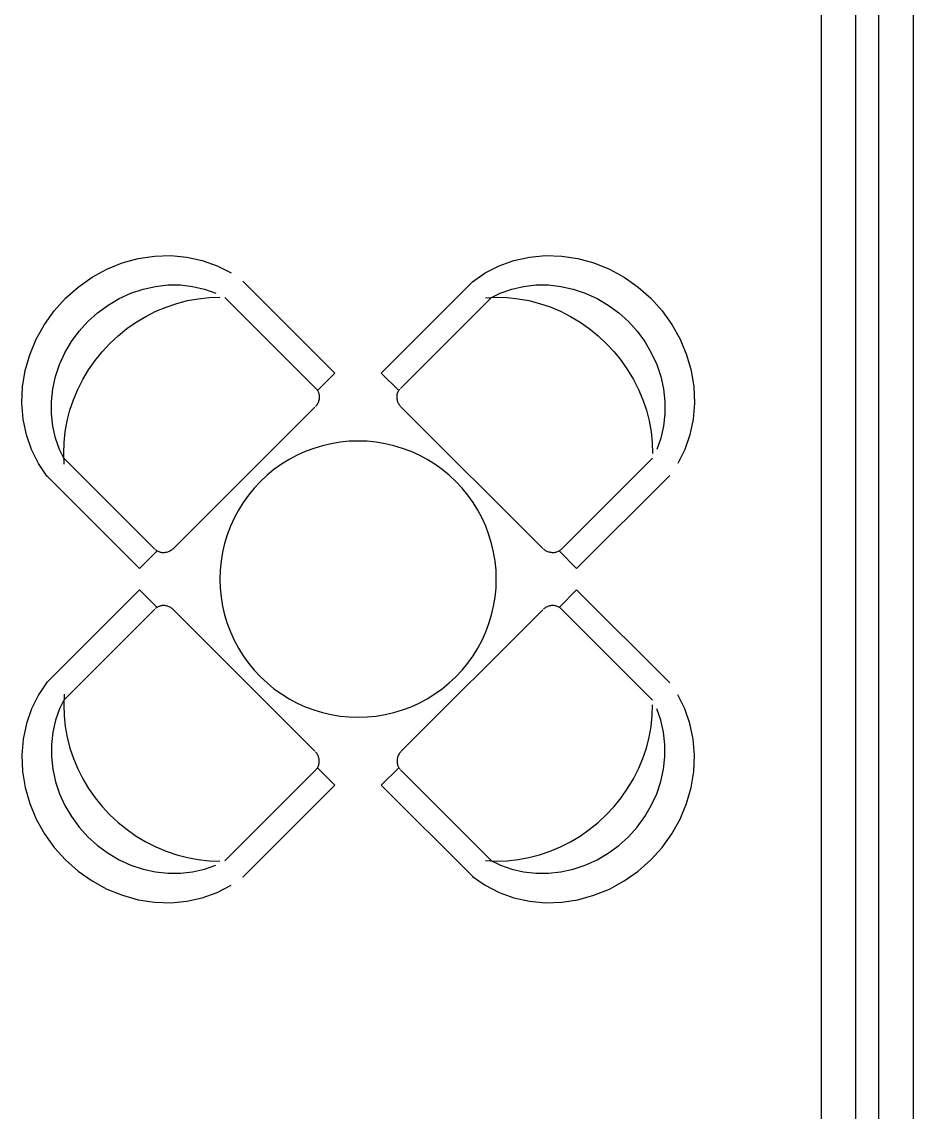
# Model space of a CAD drawing. Extents: x -81148 to 10972, y -53931 to 52487.
# Drawn here: x -43643 to -41708, y -3640 to -1271 of the extents above; entities that cross this region are included whole.
import ezdxf

# ---------------------------------------------------------------- set-up
doc = ezdxf.new("R2010")
doc.units = 0
doc.layers.get('0').update_dxf_attribs({"linetype": 'CONTINUOUS'})

msp = doc.modelspace()

# ---------------------------------------------------------------- linework, layer by layer
for p, q in [((-41907.9, 613.6), (-41907.9, -7551.4)), ((-41832.9, 613.6), (-41832.9, -7551.4)), ((-41782.9, 613.6), (-41782.9, -7551.4)), ((-41707.9, 613.6), (-41707.9, -7551.4)), ((-41707.9, 613.6), (-41707.9, -7551.4)), ((-43458.5, -1808.9), (-43424.9, -1795.3)), ((-43424.9, -1795.3), (-43390.2, -1785.7)), ((-43390.2, -1785.7), (-43355, -1780.3)), ((-43355, -1780.3), (-43319.7, -1779.2)), ((-43319.7, -1779.2), (-43285, -1782.4)), ((-43285, -1782.4), (-43251.2, -1789.8)), ((-43251.2, -1789.8), (-43219, -1801.4)), ((-42606.9, -1801.4), (-42574.7, -1789.8)), ((-42574.7, -1789.8), (-42540.9, -1782.4)), ((-42540.9, -1782.4), (-42506.2, -1779.2)), ((-42506.2, -1779.2), (-42470.9, -1780.3)), ((-42470.9, -1780.3), (-42435.7, -1785.7)), ((-42435.7, -1785.7), (-42401, -1795.3)), ((-42401, -1795.3), (-42367.4, -1808.9)), ((-43490.5, -1826.4), (-43458.5, -1808.9)), ((-43219, -1801.4), (-43188.8, -1816.9)), ((-42664.9, -1836.2), (-42637.1, -1816.9)), ((-42637.1, -1816.9), (-42606.9, -1801.4)), ((-42367.4, -1808.9), (-42335.3, -1826.4)), ((-43520.6, -1847.5), (-43490.5, -1826.4)), ((-43379.9, -1852), (-43353, -1846)), ((-43353, -1846), (-43325.9, -1843.1)), ((-43325.9, -1843.1), (-43298.9, -1843)), ((-43298.9, -1843), (-43272.3, -1846)), ((-43272.3, -1846), (-43246.4, -1852)), ((-42963.2, -2034.5), (-43163, -1834.6)), ((-42862.7, -2034.5), (-42662.9, -1834.6)), ((-42579.5, -1852), (-42553.6, -1846)), ((-42553.6, -1846), (-42527, -1843)), ((-42527, -1843), (-42500, -1843)), ((-42500, -1843), (-42472.9, -1846)), ((-42472.9, -1846), (-42446, -1852)), ((-42335.3, -1826.4), (-42305.3, -1847.5)), ((-43548.1, -1871.9), (-43520.6, -1847.5)), ((-43431.6, -1872.4), (-43406.2, -1860.8)), ((-43406.2, -1860.8), (-43379.9, -1852)), ((-43260.1, -1872.9), (-43236.5, -1870.4)), ((-43246.4, -1852), (-43221.6, -1860.8)), ((-43236.5, -1870.4), (-43212.9, -1869.7)), ((-43004.9, -2067.6), (-43202.6, -1870)), ((-42821, -2067.6), (-42623.3, -1869.9)), ((-42636.3, -1870.8), (-42612.9, -1869.7)), ((-42627.7, -1872.4), (-42604.3, -1860.8)), ((-42612.9, -1869.7), (-42589.4, -1870.4)), ((-42604.3, -1860.8), (-42579.5, -1852)), ((-42589.4, -1870.4), (-42565.8, -1872.9)), ((-42446, -1852), (-42419.7, -1860.8)), ((-42419.7, -1860.8), (-42394.2, -1872.4)), ((-42305.3, -1847.5), (-42277.8, -1871.9)), ((-43572.8, -1899.3), (-43548.1, -1871.9)), ((-43478.6, -1903.4), (-43455.9, -1886.7)), ((-43455.9, -1886.7), (-43431.6, -1872.4)), ((-43352, -1900.3), (-43329.6, -1890.9)), ((-43329.6, -1890.9), (-43306.8, -1883.1)), ((-43306.8, -1883.1), (-43283.5, -1877.1)), ((-43283.5, -1877.1), (-43260.1, -1872.9)), ((-42565.8, -1872.9), (-42542.4, -1877.1)), ((-42542.4, -1877.1), (-42519.1, -1883.1)), ((-42519.1, -1883.1), (-42496.3, -1890.8)), ((-42496.3, -1890.8), (-42473.9, -1900.2)), ((-42394.2, -1872.4), (-42370, -1886.7)), ((-42370, -1886.7), (-42347.3, -1903.4)), ((-42277.8, -1871.9), (-42253.1, -1899.2)), ((-43594.1, -1929.1), (-43572.8, -1899.3)), ((-43499.6, -1922.3), (-43478.6, -1903.4)), ((-43394.7, -1923.8), (-43373.7, -1911.3)), ((-43373.7, -1911.3), (-43352, -1900.3)), ((-42473.9, -1900.2), (-42452.2, -1911.3)), ((-42452.2, -1911.3), (-42431.2, -1923.8)), ((-42347.3, -1903.4), (-42326.3, -1922.3)), ((-42253.1, -1899.2), (-42231.7, -1929.1)), ((-43612, -1961), (-43594.1, -1929.1)), ((-43518.5, -1943.3), (-43499.6, -1922.3)), ((-43433.8, -1953.3), (-43414.8, -1937.9)), ((-43414.8, -1937.9), (-43394.7, -1923.8)), ((-42431.2, -1923.8), (-42411.1, -1937.9)), ((-42411.1, -1937.9), (-42392, -1953.3)), ((-42326.3, -1922.3), (-42307.3, -1943.3)), ((-42231.7, -1929.1), (-42213.9, -1961)), ((-43625.9, -1994.5), (-43612, -1961)), ((-43535.2, -1966.1), (-43518.5, -1943.3)), ((-43451.8, -1970.1), (-43433.8, -1953.3)), ((-42392, -1953.3), (-42374.1, -1970.1)), ((-42307.3, -1943.3), (-42290.6, -1966)), ((-42213.9, -1961), (-42199.9, -1994.5)), ((-43549.5, -1990.3), (-43535.2, -1966.1)), ((-43484, -2007.2), (-43468.6, -1988.1)), ((-43468.6, -1988.1), (-43451.8, -1970.1)), ((-42374.1, -1970.1), (-42357.3, -1988.1)), ((-42357.3, -1988.1), (-42341.9, -2007.2)), ((-42290.6, -1966), (-42276.4, -1990.3)), ((-43635.9, -2029.1), (-43625.9, -1994.5)), ((-43561.1, -2015.7), (-43549.5, -1990.3)), ((-43498.1, -2027.2), (-43484, -2007.2)), ((-42341.9, -2007.2), (-42327.8, -2027.2)), ((-42276.4, -1990.3), (-42264.8, -2015.7)), ((-42199.9, -1994.5), (-42190, -2029.1)), ((-43641.6, -2064.3), (-43635.9, -2029.1)), ((-43569.9, -2042), (-43561.1, -2015.7)), ((-43510.6, -2048.2), (-43498.1, -2027.2)), ((-43001, -2072.3), (-42963.2, -2034.5)), ((-42824.9, -2072.3), (-42862.7, -2034.5)), ((-42327.8, -2027.2), (-42315.2, -2048.2)), ((-42264.8, -2015.7), (-42256, -2042)), ((-42190, -2029.1), (-42184.3, -2064.3)), ((-43575.9, -2068.9), (-43569.9, -2042)), ((-43521.7, -2069.9), (-43510.6, -2048.2)), ((-42315.2, -2048.2), (-42304.2, -2069.9)), ((-42256, -2042), (-42250, -2068.9)), ((-43643.1, -2099.6), (-43641.6, -2064.3)), ((-43578.9, -2096), (-43575.9, -2068.9)), ((-43531.1, -2092.3), (-43521.7, -2069.9)), ((-43004.9, -2067.6), (-43003.7, -2068.9)), ((-43003.7, -2068.9), (-43002.5, -2070.4)), ((-43002.5, -2070.4), (-43001.5, -2071.8)), ((-43001.5, -2071.8), (-43000.6, -2073.4)), ((-43000.6, -2073.4), (-42999.8, -2075)), ((-42999.8, -2075), (-42999.1, -2076.7)), ((-42999.1, -2076.7), (-42998.5, -2078.4)), ((-42998.5, -2078.4), (-42998, -2080.2)), ((-42998, -2080.2), (-42997.7, -2082)), ((-42997.7, -2082), (-42997.4, -2083.9)), ((-42997.4, -2083.9), (-42997.3, -2085.7)), ((-42828.5, -2085.7), (-42828.4, -2083.9)), ((-42828.4, -2083.9), (-42828.2, -2082)), ((-42828.2, -2082), (-42827.9, -2080.2)), ((-42827.9, -2080.2), (-42827.4, -2078.4)), ((-42827.4, -2078.4), (-42826.8, -2076.7)), ((-42826.8, -2076.7), (-42826.1, -2075)), ((-42826.1, -2075), (-42825.3, -2073.4)), ((-42825.3, -2073.4), (-42824.4, -2071.8)), ((-42824.4, -2071.8), (-42823.3, -2070.3)), ((-42823.3, -2070.3), (-42822.2, -2068.9)), ((-42304.2, -2069.9), (-42294.8, -2092.3)), ((-42250, -2068.9), (-42247, -2096)), ((-42184.3, -2064.3), (-42182.8, -2099.6)), ((-43640.2, -2134.4), (-43643.1, -2099.6)), ((-43578.9, -2123.1), (-43578.9, -2096)), ((-43538.8, -2115.2), (-43531.1, -2092.3)), ((-43004.1, -2105.4), (-43005.3, -2106.9)), ((-43002.9, -2103.8), (-43004.1, -2105.4)), ((-43001.8, -2102.1), (-43002.9, -2103.8)), ((-43000.9, -2100.4), (-43001.8, -2102.1)), ((-43000, -2098.7), (-43000.9, -2100.4)), ((-42999.3, -2096.9), (-43000, -2098.7)), ((-42998.7, -2095.1), (-42999.3, -2096.9)), ((-42998.2, -2093.2), (-42998.7, -2095.1)), ((-42997.8, -2091.4), (-42998.2, -2093.2)), ((-42997.5, -2089.5), (-42997.8, -2091.4)), ((-42997.4, -2087.6), (-42997.5, -2089.5)), ((-42997.3, -2085.7), (-42997.4, -2087.6)), ((-42828.5, -2087.6), (-42828.5, -2085.7)), ((-42828.4, -2089.5), (-42828.5, -2087.6)), ((-42828.1, -2091.4), (-42828.4, -2089.5)), ((-42827.7, -2093.2), (-42828.1, -2091.4)), ((-42827.2, -2095.1), (-42827.7, -2093.2)), ((-42826.6, -2096.9), (-42827.2, -2095.1)), ((-42825.8, -2098.7), (-42826.6, -2096.9)), ((-42825, -2100.4), (-42825.8, -2098.7)), ((-42824, -2102.1), (-42825, -2100.4)), ((-42823, -2103.8), (-42824, -2102.1)), ((-42821.8, -2105.4), (-42823, -2103.8)), ((-42820.6, -2106.9), (-42821.8, -2105.4)), ((-42819.2, -2108.3), (-42820.6, -2106.9)), ((-42294.8, -2092.3), (-42287.1, -2115.1)), ((-42247, -2096), (-42247, -2123)), ((-42182.8, -2099.6), (-42185.6, -2134.4)), ((-43575.9, -2149.7), (-43578.9, -2123.1)), ((-43544.8, -2138.4), (-43538.8, -2115.2)), ((-43313.6, -2415.2), (-43006.7, -2108.3)), ((-42512.3, -2415.2), (-42819.2, -2108.3)), ((-42287.1, -2115.1), (-42281.1, -2138.4)), ((-42247, -2123), (-42250, -2149.6)), ((-43633.1, -2168.2), (-43640.2, -2134.4)), ((-43569.9, -2175.5), (-43575.9, -2149.7)), ((-43549.1, -2161.9), (-43544.8, -2138.4)), ((-42281.1, -2138.4), (-42276.8, -2161.9)), ((-42250, -2149.6), (-42255.9, -2175.5)), ((-42185.6, -2134.4), (-42192.7, -2168.2)), ((-43621.9, -2200.6), (-43633.1, -2168.2)), ((-43561.1, -2200.3), (-43569.9, -2175.5)), ((-43551.5, -2185.4), (-43549.1, -2161.9)), ((-42276.8, -2161.9), (-42274.3, -2185.4)), ((-42255.9, -2175.5), (-42264.8, -2200.3)), ((-42192.7, -2168.2), (-42204, -2200.6)), ((-43606.7, -2231), (-43621.9, -2200.6)), ((-43549.5, -2223.7), (-43561.1, -2200.3)), ((-43552.2, -2209), (-43551.5, -2185.4)), ((-43009.4, -2197.9), (-43027.7, -2204.8)), ((-42990.6, -2192.2), (-43009.4, -2197.9)), ((-42971.5, -2187.8), (-42990.6, -2192.2)), ((-42952.1, -2184.6), (-42971.5, -2187.8)), ((-42932.6, -2182.6), (-42952.1, -2184.6)), ((-42912.9, -2182), (-42932.6, -2182.6)), ((-42893.3, -2182.6), (-42912.9, -2182)), ((-42873.8, -2184.6), (-42893.3, -2182.6)), ((-42854.4, -2187.8), (-42873.8, -2184.6)), ((-42835.3, -2192.2), (-42854.4, -2187.8)), ((-42816.5, -2197.9), (-42835.3, -2192.2)), ((-42798.1, -2204.8), (-42816.5, -2197.9)), ((-42274.3, -2185.4), (-42273.6, -2209)), ((-42204, -2200.6), (-42219.2, -2231)), ((-43551.1, -2232.3), (-43552.2, -2209)), ((-43354.3, -2417), (-43552, -2219.3)), ((-43062.9, -2222.2), (-43079.6, -2232.5)), ((-43045.6, -2212.9), (-43062.9, -2222.2)), ((-43027.7, -2204.8), (-43045.6, -2212.9)), ((-42780.2, -2212.9), (-42798.1, -2204.8)), ((-42762.9, -2222.2), (-42780.2, -2212.9)), ((-42746.3, -2232.5), (-42762.9, -2222.2)), ((-42471.6, -2417), (-42273.9, -2219.3)), ((-43587.7, -2259), (-43606.7, -2231)), ((-43095.6, -2244), (-43110.7, -2256.4)), ((-43079.6, -2232.5), (-43095.6, -2244)), ((-42730.3, -2244), (-42746.3, -2232.5)), ((-42715.1, -2256.4), (-42730.3, -2244)), ((-43387.4, -2458.7), (-43589.4, -2256.8)), ((-43125.1, -2269.9), (-43138.5, -2284.2)), ((-43110.7, -2256.4), (-43125.1, -2269.9)), ((-42700.8, -2269.9), (-42715.1, -2256.4)), ((-42687.4, -2284.2), (-42700.8, -2269.9)), ((-42438.5, -2458.7), (-42236.5, -2256.8)), ((-43138.5, -2284.2), (-43150.9, -2299.4)), ((-42674.9, -2299.4), (-42687.4, -2284.2)), ((-43162.4, -2315.3), (-43172.7, -2332)), ((-43150.9, -2299.4), (-43162.4, -2315.3)), ((-42663.5, -2315.3), (-42674.9, -2299.4)), ((-42653.1, -2332), (-42663.5, -2315.3)), ((-43172.7, -2332), (-43182, -2349.3)), ((-42643.9, -2349.3), (-42653.1, -2332)), ((-43190.1, -2367.2), (-43197, -2385.6)), ((-43182, -2349.3), (-43190.1, -2367.2)), ((-42635.8, -2367.2), (-42643.9, -2349.3)), ((-42628.9, -2385.6), (-42635.8, -2367.2)), ((-43197, -2385.6), (-43202.7, -2404.3)), ((-42623.2, -2404.3), (-42628.9, -2385.6)), ((-43313.6, -2415.2), (-43315, -2416.6)), ((-43202.7, -2404.3), (-43207.2, -2423.5)), ((-42618.7, -2423.5), (-42623.2, -2404.3)), ((-43387.4, -2458.7), (-43350, -2421.3)), ((-43351.6, -2419.4), (-43353, -2418.2)), ((-43350.1, -2420.4), (-43351.6, -2419.4)), ((-43348.5, -2421.3), (-43350.1, -2420.4)), ((-43346.9, -2422.1), (-43348.5, -2421.3)), ((-43345.2, -2422.8), (-43346.9, -2422.1)), ((-43343.5, -2423.4), (-43345.2, -2422.8)), ((-43341.7, -2423.9), (-43343.5, -2423.4)), ((-43339.9, -2424.2), (-43341.7, -2423.9)), ((-43338.1, -2424.5), (-43339.9, -2424.2)), ((-43336.2, -2424.6), (-43338.1, -2424.5)), ((-43334.3, -2424.5), (-43336.2, -2424.6)), ((-43332.4, -2424.4), (-43334.3, -2424.5)), ((-43330.5, -2424.1), (-43332.4, -2424.4)), ((-43328.7, -2423.8), (-43330.5, -2424.1)), ((-43326.8, -2423.2), (-43328.7, -2423.8)), ((-43325, -2422.6), (-43326.8, -2423.2)), ((-43323.2, -2421.9), (-43325, -2422.6)), ((-43321.5, -2421), (-43323.2, -2421.9)), ((-43319.8, -2420.1), (-43321.5, -2421)), ((-43318.1, -2419), (-43319.8, -2420.1)), ((-43316.6, -2417.8), (-43318.1, -2419)), ((-43315, -2416.6), (-43316.6, -2417.8)), ((-43207.2, -2423.5), (-43210.4, -2442.8)), ((-42615.5, -2442.8), (-42618.7, -2423.5)), ((-42509.3, -2417.8), (-42510.8, -2416.6)), ((-42507.7, -2419), (-42509.3, -2417.8)), ((-42506.1, -2420.1), (-42507.7, -2419)), ((-42504.4, -2421), (-42506.1, -2420.1)), ((-42502.7, -2421.9), (-42504.4, -2421)), ((-42500.9, -2422.6), (-42502.7, -2421.9)), ((-42499, -2423.2), (-42500.9, -2422.6)), ((-42497.2, -2423.7), (-42499, -2423.2)), ((-42495.3, -2424.1), (-42497.2, -2423.7)), ((-42493.4, -2424.4), (-42495.3, -2424.1)), ((-42491.6, -2424.5), (-42493.4, -2424.4)), ((-42489.7, -2424.6), (-42491.6, -2424.5)), ((-42487.8, -2424.5), (-42489.7, -2424.6)), ((-42486, -2424.2), (-42487.8, -2424.5)), ((-42484.2, -2423.9), (-42486, -2424.2)), ((-42482.4, -2423.4), (-42484.2, -2423.9)), ((-42480.6, -2422.8), (-42482.4, -2423.4)), ((-42479, -2422.1), (-42480.6, -2422.8)), ((-42477.3, -2421.3), (-42479, -2422.1)), ((-42475.8, -2420.4), (-42477.3, -2421.3)), ((-42438.5, -2458.7), (-42475.9, -2421.3)), ((-42474.3, -2419.4), (-42475.8, -2420.4)), ((-42472.9, -2418.2), (-42474.3, -2419.4)), ((-42471.6, -2417), (-42472.9, -2418.2)), ((-43212.3, -2462.4), (-43212.9, -2482)), ((-43210.4, -2442.8), (-43212.3, -2462.4)), ((-42613.6, -2462.4), (-42615.5, -2442.8)), ((-42612.9, -2482), (-42613.6, -2462.4)), ((-43212.9, -2482), (-43212.3, -2501.6)), ((-42613.6, -2501.6), (-42612.9, -2482)), ((-43387.4, -2505.2), (-43589.4, -2707.2)), ((-43387.4, -2505.2), (-43350, -2542.7)), ((-43212.3, -2501.6), (-43210.4, -2521.1)), ((-42615.5, -2521.1), (-42613.6, -2501.6)), ((-42438.5, -2505.2), (-42475.9, -2542.7)), ((-42438.5, -2505.2), (-42236.5, -2707.2)), ((-43210.4, -2521.1), (-43207.2, -2540.5)), ((-42618.7, -2540.5), (-42615.5, -2521.1)), ((-43354.3, -2547), (-43551.9, -2744.7)), ((-43351.6, -2544.6), (-43353, -2545.8)), ((-43350.1, -2543.6), (-43351.6, -2544.6)), ((-43348.5, -2542.7), (-43350.1, -2543.6)), ((-43346.9, -2541.9), (-43348.5, -2542.7)), ((-43345.2, -2541.2), (-43346.9, -2541.9)), ((-43343.5, -2540.6), (-43345.2, -2541.2)), ((-43341.7, -2540.1), (-43343.5, -2540.6)), ((-43339.9, -2539.7), (-43341.7, -2540.1)), ((-43338.1, -2539.5), (-43339.9, -2539.7)), ((-43336.2, -2539.4), (-43338.1, -2539.5)), ((-43334.3, -2539.4), (-43336.2, -2539.4)), ((-43332.4, -2539.6), (-43334.3, -2539.4)), ((-43330.5, -2539.9), (-43332.4, -2539.6)), ((-43328.7, -2540.2), (-43330.5, -2539.9)), ((-43326.8, -2540.7), (-43328.7, -2540.2)), ((-43325, -2541.4), (-43326.8, -2540.7)), ((-43323.2, -2542.1), (-43325, -2541.4)), ((-43321.5, -2543), (-43323.2, -2542.1)), ((-43319.8, -2543.9), (-43321.5, -2543)), ((-43318.1, -2545), (-43319.8, -2543.9)), ((-43316.5, -2546.1), (-43318.1, -2545)), ((-43315, -2547.4), (-43316.5, -2546.1)), ((-43313.6, -2548.7), (-43315, -2547.4)), ((-43313.6, -2548.7), (-43006.7, -2855.7)), ((-43207.2, -2540.5), (-43202.7, -2559.6)), ((-42512.3, -2548.7), (-42819.2, -2855.7)), ((-42623.2, -2559.6), (-42618.7, -2540.5)), ((-42509.3, -2546.1), (-42510.8, -2547.4)), ((-42507.7, -2545), (-42509.3, -2546.1)), ((-42506.1, -2543.9), (-42507.7, -2545)), ((-42504.4, -2543), (-42506.1, -2543.9)), ((-42502.7, -2542.1), (-42504.4, -2543)), ((-42500.9, -2541.4), (-42502.7, -2542.1)), ((-42499, -2540.7), (-42500.9, -2541.4)), ((-42497.2, -2540.2), (-42499, -2540.7)), ((-42495.3, -2539.8), (-42497.2, -2540.2)), ((-42493.4, -2539.6), (-42495.3, -2539.8)), ((-42491.6, -2539.4), (-42493.4, -2539.6)), ((-42489.7, -2539.4), (-42491.6, -2539.4)), ((-42487.8, -2539.5), (-42489.7, -2539.4)), ((-42486, -2539.7), (-42487.8, -2539.5)), ((-42484.2, -2540.1), (-42486, -2539.7)), ((-42482.4, -2540.6), (-42484.2, -2540.1)), ((-42480.6, -2541.1), (-42482.4, -2540.6)), ((-42479, -2541.8), (-42480.6, -2541.1)), ((-42477.3, -2542.7), (-42479, -2541.8)), ((-42475.8, -2543.6), (-42477.3, -2542.7)), ((-42474.3, -2544.6), (-42475.8, -2543.6)), ((-42472.9, -2545.7), (-42474.3, -2544.6)), ((-42471.6, -2547), (-42472.9, -2545.7)), ((-42471.6, -2547), (-42273.9, -2744.6)), ((-43202.7, -2559.6), (-43197, -2578.4)), ((-43197, -2578.4), (-43190.1, -2596.8)), ((-42635.8, -2596.8), (-42628.9, -2578.4)), ((-42628.9, -2578.4), (-42623.2, -2559.6)), ((-43190.1, -2596.8), (-43182, -2614.7)), ((-42643.9, -2614.7), (-42635.8, -2596.8)), ((-43182, -2614.7), (-43172.7, -2632)), ((-42653.1, -2632), (-42643.9, -2614.7)), ((-43172.7, -2632), (-43162.4, -2648.7)), ((-43162.4, -2648.7), (-43150.9, -2664.6)), ((-42674.9, -2664.6), (-42663.5, -2648.7)), ((-42663.5, -2648.7), (-42653.1, -2632)), ((-43150.9, -2664.6), (-43138.5, -2679.8)), ((-42687.4, -2679.8), (-42674.9, -2664.6)), ((-43138.5, -2679.8), (-43125.1, -2694.1)), ((-43125.1, -2694.1), (-43110.7, -2707.5)), ((-42715.1, -2707.5), (-42700.8, -2694.1)), ((-42700.8, -2694.1), (-42687.4, -2679.8)), ((-43587.7, -2705), (-43606.7, -2733)), ((-43110.7, -2707.5), (-43095.6, -2720)), ((-43095.6, -2720), (-43079.6, -2731.4)), ((-42746.3, -2731.4), (-42730.3, -2720)), ((-42730.3, -2720), (-42715.1, -2707.5)), ((-43606.7, -2733), (-43621.9, -2763.4)), ((-43549.5, -2740.3), (-43561.1, -2763.7)), ((-43551.1, -2731.6), (-43552.2, -2755)), ((-43079.6, -2731.4), (-43062.9, -2741.8)), ((-43062.9, -2741.8), (-43045.6, -2751.1)), ((-42780.2, -2751.1), (-42762.9, -2741.8)), ((-42762.9, -2741.8), (-42746.3, -2731.4)), ((-42204, -2763.4), (-42219.2, -2733)), ((-43621.9, -2763.4), (-43633.1, -2795.8)), ((-43561.1, -2763.7), (-43569.9, -2788.5)), ((-43552.2, -2755), (-43551.5, -2778.6)), ((-43045.6, -2751.1), (-43027.7, -2759.2)), ((-43027.7, -2759.2), (-43009.4, -2766.1)), ((-43009.4, -2766.1), (-42990.6, -2771.8)), ((-42835.3, -2771.8), (-42816.5, -2766.1)), ((-42816.5, -2766.1), (-42798.1, -2759.2)), ((-42798.1, -2759.2), (-42780.2, -2751.1)), ((-42274.3, -2778.5), (-42273.6, -2755)), ((-42255.9, -2788.5), (-42264.8, -2763.7)), ((-42192.7, -2795.7), (-42204, -2763.4)), ((-43569.9, -2788.5), (-43575.9, -2814.3)), ((-43551.5, -2778.6), (-43549, -2802.1)), ((-42990.6, -2771.8), (-42971.5, -2776.2)), ((-42971.5, -2776.2), (-42952.1, -2779.4)), ((-42952.1, -2779.4), (-42932.6, -2781.3)), ((-42932.6, -2781.3), (-42912.9, -2782)), ((-42912.9, -2782), (-42893.3, -2781.3)), ((-42893.3, -2781.3), (-42873.8, -2779.4)), ((-42873.8, -2779.4), (-42854.4, -2776.2)), ((-42854.4, -2776.2), (-42835.3, -2771.8)), ((-42276.8, -2802.1), (-42274.3, -2778.5)), ((-42250, -2814.3), (-42255.9, -2788.5)), ((-43633.1, -2795.8), (-43640.2, -2829.6)), ((-43575.9, -2814.3), (-43578.9, -2840.9)), ((-43549, -2802.1), (-43544.8, -2825.6)), ((-42281.1, -2825.6), (-42276.8, -2802.1)), ((-42247, -2840.9), (-42250, -2814.3)), ((-42185.6, -2829.6), (-42192.7, -2795.7)), ((-43640.2, -2829.6), (-43643.1, -2864.4)), ((-43578.9, -2840.9), (-43578.9, -2868)), ((-43544.8, -2825.6), (-43538.8, -2848.8)), ((-42287.1, -2848.8), (-42281.1, -2825.6)), ((-42247, -2867.9), (-42247, -2840.9)), ((-42182.8, -2864.4), (-42185.6, -2829.6)), ((-43643.1, -2864.4), (-43641.6, -2899.7)), ((-43538.8, -2848.8), (-43531.1, -2871.7)), ((-43004.1, -2858.6), (-43005.3, -2857.1)), ((-43002.9, -2860.2), (-43004.1, -2858.6)), ((-43001.8, -2861.8), (-43002.9, -2860.2)), ((-43000.9, -2863.5), (-43001.8, -2861.8)), ((-43000, -2865.3), (-43000.9, -2863.5)), ((-42999.3, -2867.1), (-43000, -2865.3)), ((-42825.8, -2865.3), (-42826.6, -2867.1)), ((-42825, -2863.5), (-42825.8, -2865.3)), ((-42824, -2861.8), (-42825, -2863.5)), ((-42823, -2860.2), (-42824, -2861.8)), ((-42821.8, -2858.6), (-42823, -2860.2)), ((-42820.5, -2857.1), (-42821.8, -2858.6)), ((-42819.2, -2855.7), (-42820.5, -2857.1)), ((-42294.8, -2871.7), (-42287.1, -2848.8)), ((-42184.2, -2899.7), (-42182.8, -2864.4)), ((-43578.9, -2868), (-43575.9, -2895.1)), ((-43531.1, -2871.7), (-43521.7, -2894.1)), ((-43000.6, -2890.6), (-42999.8, -2889)), ((-42999.8, -2889), (-42999.1, -2887.3)), ((-42998.7, -2868.9), (-42999.3, -2867.1)), ((-42999.1, -2887.3), (-42998.5, -2885.6)), ((-42998.2, -2870.8), (-42998.7, -2868.9)), ((-42998.5, -2885.6), (-42998, -2883.8)), ((-42997.8, -2872.6), (-42998.2, -2870.8)), ((-42998, -2883.8), (-42997.7, -2882)), ((-42997.5, -2874.5), (-42997.8, -2872.6)), ((-42997.7, -2882), (-42997.4, -2880.1)), ((-42997.4, -2876.4), (-42997.5, -2874.5)), ((-42997.3, -2878.3), (-42997.4, -2876.4)), ((-42997.4, -2880.1), (-42997.3, -2878.3)), ((-42828.4, -2874.5), (-42828.5, -2876.4)), ((-42828.5, -2876.4), (-42828.5, -2878.3)), ((-42828.5, -2878.3), (-42828.4, -2880.1)), ((-42828.1, -2872.6), (-42828.4, -2874.5)), ((-42828.4, -2880.1), (-42828.2, -2882)), ((-42828.2, -2882), (-42827.8, -2883.8)), ((-42827.7, -2870.8), (-42828.1, -2872.6)), ((-42827.8, -2883.8), (-42827.4, -2885.6)), ((-42827.2, -2868.9), (-42827.7, -2870.8)), ((-42827.4, -2885.6), (-42826.8, -2887.3)), ((-42826.6, -2867.1), (-42827.2, -2868.9)), ((-42826.8, -2887.3), (-42826.1, -2889)), ((-42826.1, -2889), (-42825.3, -2890.6)), ((-42304.2, -2894), (-42294.8, -2871.7)), ((-42250, -2895.1), (-42247, -2867.9)), ((-43641.6, -2899.7), (-43635.9, -2934.9)), ((-43575.9, -2895.1), (-43569.9, -2922)), ((-43521.7, -2894.1), (-43510.6, -2915.8)), ((-43004.9, -2896.4), (-43202.6, -3094)), ((-43004.9, -2896.4), (-43003.7, -2895)), ((-43003.7, -2895), (-43002.5, -2893.6)), ((-43002.5, -2893.6), (-43001.5, -2892.1)), ((-43001.5, -2892.1), (-43000.6, -2890.6)), ((-43001, -2891.7), (-42963.2, -2929.5)), ((-42824.9, -2891.7), (-42862.7, -2929.5)), ((-42825.3, -2890.6), (-42824.3, -2892.1)), ((-42824.3, -2892.1), (-42823.3, -2893.6)), ((-42823.3, -2893.6), (-42822.2, -2895)), ((-42821, -2896.3), (-42623.3, -3094)), ((-42315.2, -2915.8), (-42304.2, -2894)), ((-42255.9, -2921.9), (-42250, -2895.1)), ((-42190, -2934.9), (-42184.2, -2899.7)), ((-43635.9, -2934.9), (-43625.9, -2969.5)), ((-43569.9, -2922), (-43561.1, -2948.3)), ((-43510.6, -2915.8), (-43498.1, -2936.7)), ((-43498.1, -2936.7), (-43484, -2956.8)), ((-42963.2, -2929.5), (-43163, -3129.3)), ((-42862.7, -2929.5), (-42662.8, -3129.3)), ((-42341.8, -2956.8), (-42327.8, -2936.7)), ((-42327.8, -2936.7), (-42315.2, -2915.8)), ((-42264.8, -2948.3), (-42255.9, -2921.9)), ((-42199.9, -2969.5), (-42190, -2934.9)), ((-43561.1, -2948.3), (-43549.5, -2973.7)), ((-43484, -2956.8), (-43468.6, -2975.9)), ((-42357.3, -2975.9), (-42341.8, -2956.8)), ((-42276.4, -2973.7), (-42264.8, -2948.3)), ((-43625.9, -2969.5), (-43612, -3003)), ((-43549.5, -2973.7), (-43535.2, -2997.9)), ((-43468.6, -2975.9), (-43451.8, -2993.9)), ((-42374.1, -2993.9), (-42357.3, -2975.9)), ((-42290.6, -2997.9), (-42276.4, -2973.7)), ((-42213.9, -3003), (-42199.9, -2969.5)), ((-43612, -3003), (-43594.1, -3034.9)), ((-43535.2, -2997.9), (-43518.5, -3020.7)), ((-43451.8, -2993.9), (-43433.8, -3010.6)), ((-42392, -3010.6), (-42374.1, -2993.9)), ((-42307.3, -3020.7), (-42290.6, -2997.9)), ((-42231.7, -3034.9), (-42213.9, -3003)), ((-43518.5, -3020.7), (-43499.6, -3041.7)), ((-43433.8, -3010.6), (-43414.7, -3026.1)), ((-43414.7, -3026.1), (-43394.7, -3040.2)), ((-42431.2, -3040.1), (-42411.1, -3026.1)), ((-42411.1, -3026.1), (-42392, -3010.6)), ((-42326.3, -3041.7), (-42307.3, -3020.7)), ((-43594.1, -3034.9), (-43572.7, -3064.7)), ((-43499.6, -3041.7), (-43478.6, -3060.6)), ((-43394.7, -3040.2), (-43373.7, -3052.7)), ((-43373.7, -3052.7), (-43352, -3063.7)), ((-42473.9, -3063.7), (-42452.2, -3052.7)), ((-42452.2, -3052.7), (-42431.2, -3040.1)), ((-42347.3, -3060.6), (-42326.3, -3041.7)), ((-42253.1, -3064.7), (-42231.7, -3034.9)), ((-43572.7, -3064.7), (-43548.1, -3092)), ((-43478.6, -3060.6), (-43455.9, -3077.3)), ((-43455.9, -3077.3), (-43431.6, -3091.6)), ((-43352, -3063.7), (-43329.6, -3073.1)), ((-43329.6, -3073.1), (-43306.7, -3080.9)), ((-42519.1, -3080.9), (-42496.2, -3073.1)), ((-42496.2, -3073.1), (-42473.9, -3063.7)), ((-42394.2, -3091.5), (-42370, -3077.3)), ((-42370, -3077.3), (-42347.3, -3060.6)), ((-42277.8, -3092), (-42253.1, -3064.7)), ((-43548.1, -3092), (-43520.5, -3116.4)), ((-43431.6, -3091.6), (-43406.2, -3103.2)), ((-43306.7, -3080.9), (-43283.5, -3086.9)), ((-43283.5, -3086.9), (-43260, -3091.1)), ((-43260, -3091.1), (-43236.5, -3093.6)), ((-43236.5, -3093.6), (-43212.9, -3094.3)), ((-42636.3, -3093.2), (-42612.9, -3094.3)), ((-42627.7, -3091.6), (-42604.2, -3103.2)), ((-42612.9, -3094.3), (-42589.4, -3093.6)), ((-42589.4, -3093.6), (-42565.8, -3091.1)), ((-42565.8, -3091.1), (-42542.3, -3086.9)), ((-42542.3, -3086.9), (-42519.1, -3080.9)), ((-42419.7, -3103.2), (-42394.2, -3091.5)), ((-42305.3, -3116.4), (-42277.8, -3092)), ((-43520.5, -3116.4), (-43490.5, -3137.6)), ((-43406.2, -3103.2), (-43379.9, -3112)), ((-43379.9, -3112), (-43353, -3117.9)), ((-43353, -3117.9), (-43325.9, -3120.9)), ((-43325.9, -3120.9), (-43298.8, -3120.9)), ((-43298.8, -3120.9), (-43272.2, -3118)), ((-43272.2, -3118), (-43246.4, -3112)), ((-43246.4, -3112), (-43221.6, -3103.2)), ((-42604.2, -3103.2), (-42579.5, -3112)), ((-42579.5, -3112), (-42553.6, -3117.9)), ((-42553.6, -3117.9), (-42527, -3120.9)), ((-42527, -3120.9), (-42500, -3120.9)), ((-42500, -3120.9), (-42472.9, -3117.9)), ((-42472.9, -3117.9), (-42446, -3112)), ((-42446, -3112), (-42419.7, -3103.2)), ((-42335.3, -3137.5), (-42305.3, -3116.4)), ((-43490.5, -3137.6), (-43458.5, -3155.1)), ((-43219, -3162.6), (-43188.8, -3147)), ((-42664.9, -3127.7), (-42637.1, -3147)), ((-42637.1, -3147), (-42606.9, -3162.6)), ((-42367.4, -3155.1), (-42335.3, -3137.5)), ((-43458.5, -3155.1), (-43424.8, -3168.7)), ((-43424.8, -3168.7), (-43390.2, -3178.3)), ((-43251.2, -3174.2), (-43219, -3162.6)), ((-42606.9, -3162.6), (-42574.6, -3174.2)), ((-42435.7, -3178.3), (-42401, -3168.7)), ((-42401, -3168.7), (-42367.4, -3155.1)), ((-43390.2, -3178.3), (-43354.9, -3183.7)), ((-43354.9, -3183.7), (-43319.7, -3184.8)), ((-43319.7, -3184.8), (-43284.9, -3181.6)), ((-43284.9, -3181.6), (-43251.2, -3174.2)), ((-42574.6, -3174.2), (-42540.9, -3181.6)), ((-42540.9, -3181.6), (-42506.2, -3184.8)), ((-42506.2, -3184.8), (-42470.9, -3183.7)), ((-42470.9, -3183.7), (-42435.7, -3178.3))]:
    msp.add_line(p, q)

doc.saveas('drawing.dxf')
